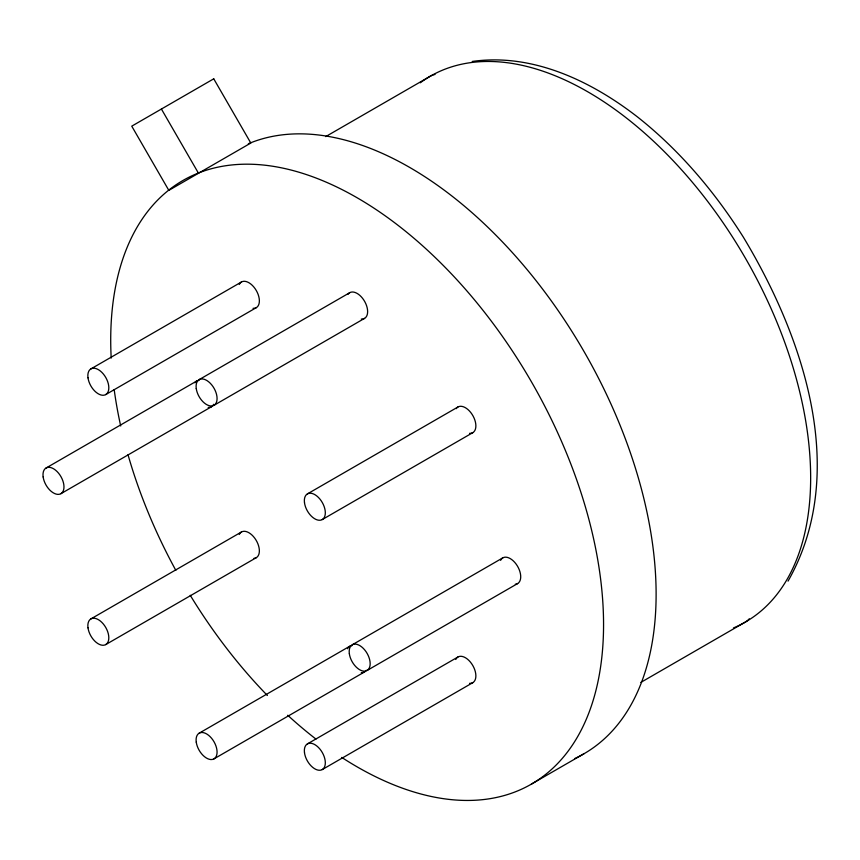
<?xml version="1.0" encoding="UTF-8"?>
<svg xmlns="http://www.w3.org/2000/svg" width="860" height="860" viewBox="0 0 860 860"><rect width="100%" height="100%" fill="white"/><g stroke="black" fill="none" stroke-linecap="round" stroke-linejoin="round"><path stroke-width="1.29" d="M788.029 581.134C849.895 472.097 803.218 336.518 743.32 237.102C714.832 191.952 679.862 150.532 637.937 117.293C591.508 81.119 532.48 52.825 472.248 61.458M325.704 136.6L430.269 76.228A22.242 18.167 60 0 1 435.02 74.465M90.913 368.897L241.466 281.973M105.737 394.579L256.301 307.654M46.075 468.012L196.628 381.087M199.165 379.615L349.719 292.701M60.899 493.694L211.452 406.769M214 405.307L364.554 318.383M90.913 618.899L241.466 531.975M307.418 493.898L457.982 406.973M105.737 644.591L256.301 557.667M322.253 519.58L472.806 432.655M199.165 733.182L349.719 646.258M352.256 644.785L502.82 557.861M214 758.864L364.554 671.939M367.091 670.478L517.645 583.553M307.418 743.9L457.982 656.976M322.253 769.582L472.806 682.668M640.829 682.41L745.394 622.038A22.242 18.167 60 0 0 749.286 618.791M531.383 784.116L583.929 753.779M161.411 109.037L198.488 173.247M248.314 143.77A348.493 201.197 60 0 1 594.346 370.165A348.493 201.197 60 0 1 574.652 758.595M111.198 358.093A348.493 201.197 60 0 1 352.009 194.876A348.493 201.197 60 0 1 603.505 630.487A348.493 201.197 60 0 1 341.753 757.423M315.932 739.062A348.493 201.197 60 0 1 287.713 715.251M267.374 695.482A348.493 201.197 60 0 1 190.243 595.303M175.838 570.363A348.493 201.197 60 0 1 128.011 454.736M120.701 425.979A348.493 201.197 60 0 1 114.186 389.634M420.25 82.796A315.125 181.933 60 0 1 745.964 259.161A315.125 181.933 60 0 1 733.472 627.95M213.667 404.297A14.824 8.557 60 0 1 208.206 407.446M194.876 382.764A14.824 8.557 60 0 1 198.95 380.41M500.606 560.344A14.824 8.557 60 0 1 517.279 565.805A14.824 8.557 60 0 1 515.323 584.23M366.306 670.262A14.824 8.557 60 0 1 361.308 672.617M347.515 648.73A14.824 8.557 60 0 1 352.052 645.57M347.967 294.367A14.824 8.557 60 0 1 364.909 301.892A14.824 8.557 60 0 1 361.308 319.06M239.263 284.456A14.824 8.557 60 0 1 256.301 290.54A14.824 8.557 60 0 1 253.044 308.332M455.768 659.459A14.824 8.557 60 0 1 472.806 665.543A14.824 8.557 60 0 1 469.56 683.334M456.219 408.65A14.824 8.557 60 0 1 473.161 416.175A14.824 8.557 60 0 1 469.56 433.332M239.263 534.458A14.824 8.557 60 0 1 255.925 539.919A14.824 8.557 60 0 1 253.969 558.344M213.742 78.819L131.752 126.162L168.829 190.372L250.819 143.04L213.742 78.819M43.151 476.956A14.824 8.557 60 0 0 60.2 494.027A14.824 8.557 60 0 0 57.104 471.57A14.824 8.557 60 0 0 43.151 476.956M349.343 653.74A14.824 8.557 60 0 0 366.392 670.811A14.824 8.557 60 0 0 363.285 648.354A14.824 8.557 60 0 0 349.343 653.74M196.252 742.126A14.824 8.557 60 0 0 213.301 759.197A14.824 8.557 60 0 0 210.195 736.74A14.824 8.557 60 0 0 196.252 742.126M196.252 388.569A14.824 8.557 60 0 0 213.301 405.64A14.824 8.557 60 0 0 210.195 383.184A14.824 8.557 60 0 0 196.252 388.569M87.999 377.841A14.824 8.557 60 0 0 105.049 394.912A14.824 8.557 60 0 0 101.942 372.455A14.824 8.557 60 0 0 87.999 377.841M304.504 752.844A14.824 8.557 60 0 0 321.554 769.915A14.824 8.557 60 0 0 318.447 747.458A14.824 8.557 60 0 0 304.504 752.844M304.504 502.842A14.824 8.557 60 0 0 321.554 519.913A14.824 8.557 60 0 0 318.447 497.456A14.824 8.557 60 0 0 304.504 502.842M87.999 627.854A14.824 8.557 60 0 0 105.049 644.914A14.824 8.557 60 0 0 101.942 622.468A14.824 8.557 60 0 0 87.999 627.854"/></g></svg>
